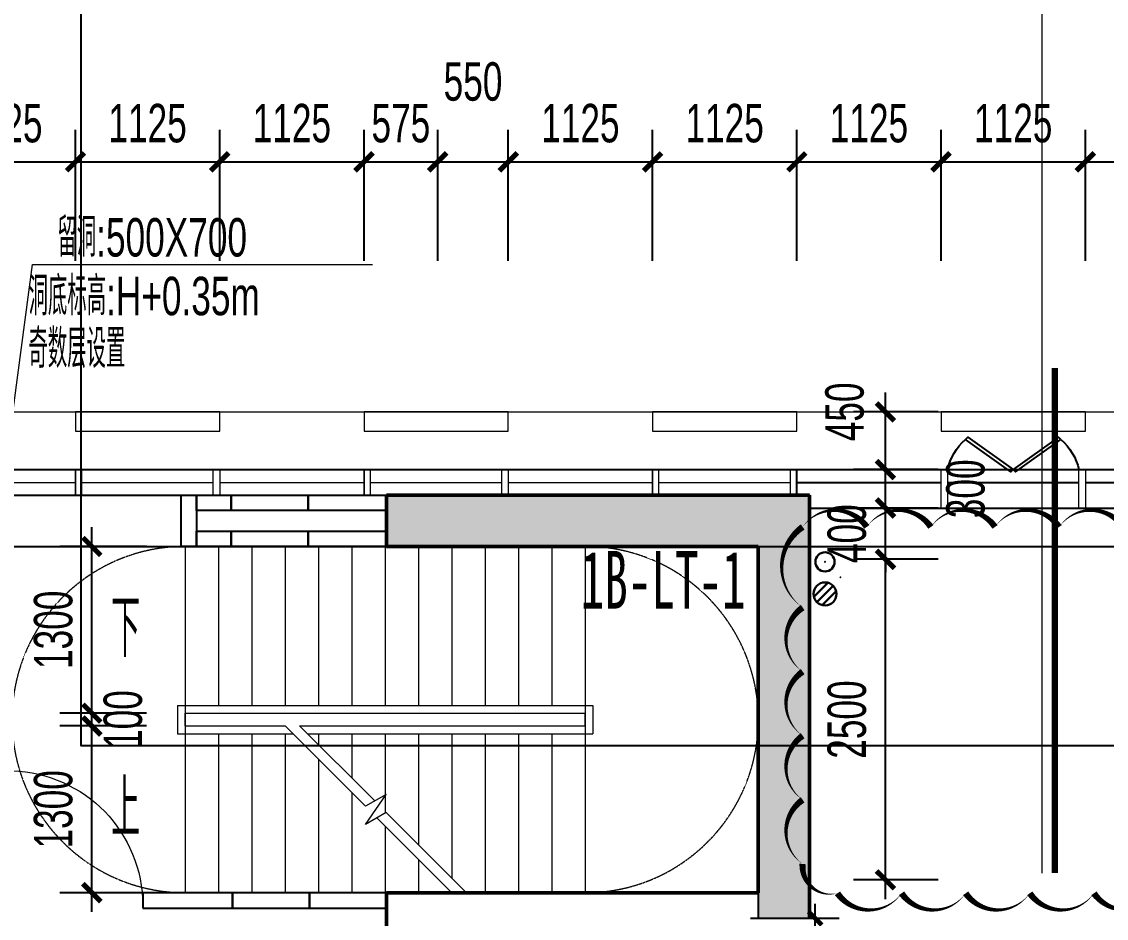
# Model space of a CAD drawing. Header units: millimetres. Extents: x 285006 to 3037698, y -2820855 to 192241.
# Drawn here: x 1219423 to 1227881, y 50166 to 57159 of the extents above; entities that cross this region are included whole.
import ezdxf
from ezdxf.enums import TextEntityAlignment as Align
from ezdxf.xclip import XClip

# ---------------------------------------------------------------- set-up
doc = ezdxf.new("R2010")
doc.units = ezdxf.units.MM
doc.header["$XCLIPFRAME"] = 2
doc.header["$PDMODE"] = 35
doc.header["$PDSIZE"] = -0.1
doc.linetypes.add('CORE-1B-4F$0$DASH', pattern=[0.35, 0.25, -0.1])
for name, color, linetype, lineweight in [('$$$$ALC轻质隔墙', 1, 'Continuous', 25), ('CORE-1B-4F$0$A-DOOR', 142, 'Continuous', 18), ('CORE-1B-4F$0$A-FLOR-UNDR', 11, 'Continuous', 18), ('CORE-1B-4F$0$A-WALL', 2, 'Continuous', 50), ('DIM-1A1B-电梯尺寸$0$A-ANNO-DIMS', 73, 'Continuous', 18), ('DIM-1B-6F$0$A-ANNO-DIMS', 73, 'Continuous', 18), ('EXWALL-1B-6F$0$A-FLOR-UNDR', 11, 'Continuous', 18), ('EXWALL-1B-6F$0$A-WALL-GLAZ', 142, 'Continuous', 18), ('EXWALL-1B-6F$0$A-WALL-STON', 31, 'Continuous', 18), ('P-1B-立管及地漏（6~7层）$0$0LL', 10, 'Continuous', 30), ('P-1B-立管及地漏（6~7层）$0$0LL-1', 50, 'Continuous', 30), ('VERT-IDEN-1B-4F$0$A-ANNO-TEXT', 7, 'Continuous', 25), ('VERT-IDEN-1B-4F$0$A-COND-IDEN-TEXT', 11, 'Continuous', 18), ('VERT-IDEN-1B-4F$0$A-EVTR-IDEN', 7, 'Continuous', 25), ('VERT-IDEN-1B-4F$0$A-FLOR-STRS', 13, 'Continuous', 18), ('索引-1A1B-6F1$0$A-ANNO-BREA', 13, 'Continuous', 18)]:
    doc.layers.add(name, color=color, linetype=linetype, lineweight=lineweight)
for name, color, linetype in [('20230731变更修改', 41, 'Continuous'), ('COL-1A1B-4~12$0$S-PUB-COL', 6, 'Continuous'), ('COL-1A1B-4~12$0$S-PUB-COLHATCH', 8, 'Continuous')]:
    doc.layers.add(name, color=color, linetype=linetype)
doc.layers.add('P-1B-立管及地漏（6~7层）$0$0ll-point', color=1, linetype='Continuous', plot=False)
doc.styles.add('DIM-1A1B-电梯尺寸$0$dim_font', font='simplex.shx', dxfattribs={"width": 0.7})
doc.styles.add('DIM-1B-6F$0$HYGB2014', font='hygbsz.shx', dxfattribs={"width": 0.7, "bigfont": 'hygbhz.shx'})
doc.styles.add('P-1B-立管及地漏（6~7层）$0$HZ', font='', dxfattribs={"width": 0.8})
doc.styles.add('VERT-IDEN-1B-4F$0$HYGB2014', font='hygbsz.shx', dxfattribs={"width": 0.7, "bigfont": 'hygbhz.shx'})
doc.styles.add('VERT-IDEN-1B-4F$0$HYHT', font='simhei.ttf', dxfattribs={"width": 0.75})
doc.styles.get('P-1B-立管及地漏（6~7层）$0$HZ').set_extended_font_data('SimSun')
doc.dimstyles.new('DIM-1A1B-电梯尺寸$0$DIMN75', dxfattribs={"dimscale": 0.75, "dimtxt": 300, "dimasz": 100, "dimexe": 250, "dimexo": 300, "dimgap": 0, "dimtad": 0, "dimdec": 0, "dimzin": 0, "dimdsep": 46, "dimtxsty": 'DIM-1A1B-电梯尺寸$0$dim_font', "dimblk": 'DIM-1A1B-电梯尺寸$0$_archtick', "dimcen": 0.09, "dimdle": 150, "dimclrt": 7, "dimazin": 0, "dimtfac": 1, "dimtdec": 0, "dimtix": 1, "dimtmove": 2, "dimatfit": 3, "dimfxl": 1, "dimtvp": 1, "dimtolj": 1, "dimtzin": 0, "dimarcsym": 0})
doc.dimstyles.new('DIM-1B-6F$0$DIMN', dxfattribs={"dimtxt": 300, "dimasz": 100, "dimexe": 250, "dimexo": 300, "dimgap": 0, "dimtad": 0, "dimdec": 0, "dimzin": 0, "dimdsep": 46, "dimtxsty": 'DIM-1B-6F$0$HYGB2014', "dimblk": 'DIM-1B-6F$0$_archtick', "dimcen": 0.09, "dimdle": 150, "dimclrt": 7, "dimazin": 0, "dimtfac": 1, "dimtdec": 0, "dimtix": 1, "dimtmove": 2, "dimatfit": 3, "dimfxl": 1, "dimtvp": 1, "dimtolj": 1, "dimtzin": 0, "dimarcsym": 0})

# ---------------------------------------------------------------- blocks, each defined once
blk = doc.blocks.new('结构留洞-1#AB-6F')
at = {"layer": 'Defpoints'}
blk.add_lwpolyline([(65900, 200), (66100, 200), (66100, 20200), (65900, 20200), (65900, 20900), (66600, 20900), (66600, 20800), (74800, 20800), (74800, 20900), (87300, 20900), (87300, 20800), (91100, 20800), (91100, 20900), (103000, 20900)], dxfattribs=at)
blk = doc.blocks.new('EXWALL-1B-6F$0$幕墙-1125玻璃单元')
blk.add_line((-562.5, 100), (562.5, 100))
for points in [[(-612.5, 0), (-562.5, 0), (-562.5, 200), (-612.5, 200)], [(-562.5, 200), (562.5, 200), (562.5, 0), (-562.5, 0)], [(612.5, 0), (562.5, 0), (562.5, 200), (612.5, 200)]]:
    blk.add_lwpolyline(points, close=True)
blk = doc.blocks.new('EXWALL-1B-6F$0$幕墙-1125陶板单元')
blk.add_lwpolyline([(-562.5, 150), (562.5, 150), (562.5, 0), (-562.5, 0)], close=True)
blk = doc.blocks.new('EXWALL-1B-6F$0$ef')
at = {"layer": 'EXWALL-1B-6F$0$A-WALL-GLAZ', "lineweight": -3}
for points in [[(98270726.1, 18746786.9), (98270744.2, 18746768.8), (98271097.5, 18747022.1), (98271079.4, 18747040.2)], [(98271469, 18746786.9), (98271450.8, 18746768.8), (98271097.5, 18747022.1), (98271115.6, 18747040.2)]]:
    blk.add_lwpolyline(points, close=True, dxfattribs=at)
for centre, start, end in [((98271019.5, 18747122.7), 193.04017, 228.85878), ((98271175.6, 18747122.7), 311.14122, 346.95983)]:
    blk.add_arc(centre, 445.9, start, end, dxfattribs=at)
blk = doc.blocks.new('EXWALL-1B-6F')
at = {"layer": 'EXWALL-1B-6F$0$A-FLOR-UNDR'}
blk.add_lwpolyline([(98333335, 18769022.1), (98333335, 18769272.1), (98374885, 18769272.1), (98374885, 18768822.1)], dxfattribs=at)
at = {"layer": 'EXWALL-1B-6F$0$A-WALL-GLAZ', "lineweight": -3}
for p, q in [((98333635, 18768822.1), (98374885, 18768822.1)), ((98354935, 18768622.1), (98354935, 18768822.1)), ((98354935, 18768722.1), (98356060, 18768722.1)), ((98356110, 18768722.1), (98357135, 18768722.1)), ((98357185, 18768722.1), (98358310, 18768722.1)), ((98355035, 18768522), (98358835, 18768522))]:
    blk.add_line(p, q, dxfattribs=at)
at = {"layer": 'EXWALL-1B-6F$0$A-WALL-GLAZ'}
for p, q in [((98349360, 18768722.1), (98350385, 18768722.1)), ((98351610, 18768722.1), (98352635, 18768722.1)), ((98353860, 18768722.1), (98354885, 18768722.1))]:
    blk.add_line(p, q, dxfattribs=at)
for points in [[(98354935, 18768622.1), (98354885, 18768622.1), (98354885, 18768822.1), (98354935, 18768822.1)], [(98356110, 18768522.1), (98356060, 18768522.1), (98356060, 18768822.1), (98356110, 18768822.1)], [(98357185, 18768522.1), (98357135, 18768522.1), (98357135, 18768822.1), (98357185, 18768822.1)]]:
    blk.add_lwpolyline(points, close=True, dxfattribs=at)
at = {"xscale": -1, "rotation": 180}
blk.add_blockref('EXWALL-1B-6F$0$ef', (85525, 37515844.2), dxfattribs=at)
at = {"layer": 'EXWALL-1B-6F$0$A-WALL-GLAZ', "xscale": -1, "rotation": 180}
for p in [(98348747.5, 18768822.1), (98350997.5, 18768822.1), (98353247.5, 18768822.1)]:
    blk.add_blockref('EXWALL-1B-6F$0$幕墙-1125玻璃单元', p, dxfattribs=at)
at = {"layer": 'EXWALL-1B-6F$0$A-WALL-STON', "xscale": -1, "rotation": 180}
for p in [(98349872.5, 18769272.1), (98352122.5, 18769272.1), (98354372.5, 18769272.1), (98356622.5, 18769272.1)]:
    blk.add_blockref('EXWALL-1B-6F$0$幕墙-1125陶板单元', p, dxfattribs=at)
blk = doc.blocks.new('COL-1A1B-4~12')
at = {"layer": 'COL-1A1B-4~12$0$S-PUB-COLHATCH'}
blk.add_hatch(color=256, dxfattribs=at).paths.add_polyline_path([(98351735, 18768622.1), (98351735, 18768222.1), (98354635, 18768222.1), (98354635, 18765322.1), (98355035, 18765322.1), (98355035, 18768622.1)])
at = {"layer": 'COL-1A1B-4~12$0$S-PUB-COL', "lineweight": -3}
for p, q in [((98351735, 18768622.1), (98351735, 18768222.1)), ((98355035, 18768622.1), (98351735, 18768622.1)), ((98355035, 18765322.1), (98355035, 18768622.1)), ((98351735, 18768222.1), (98354635, 18768222.1)), ((98354635, 18768222.1), (98354635, 18765322.1)), ((98354635, 18765322.1), (98355035, 18765322.1))]:
    blk.add_line(p, q, dxfattribs=at)
blk = doc.blocks.new('CORE-1B-4F$0$_A2ZXL-WUFENG DANSHAN')
for p, q in [((-0.5, 0), (-0.5, -0.9996)), ((-0.5, 0), (-0.4717, 0)), ((-0.4717, 0), (-0.4717, -0.9996)), ((-0.4717, -0.9996), (-0.5, -0.9996))]:
    blk.add_line(p, q)
blk.add_arc((-0.5, 0), 1, 271.62314, 0)
blk = doc.blocks.new('DIM-1A1B-电梯尺寸$0$_archtick')
at = {"const_width": 0.5}
blk.add_lwpolyline([(-0.7, -0.7), (0.7, 0.7)], dxfattribs=at)
blk = doc.blocks.new('*D600')
at = {"layer": 'Defpoints', "color": 0, "transparency": 16777216}
for p in [(98354348.2, 18765322.1), (98355078.4, 18765322.1), (98354348.2, 18762622.1)]:
    blk.add_point(p, dxfattribs=at)
at = {"layer": 'DIM-1A1B-电梯尺寸$0$A-ANNO-DIMS', "color": 0, "lineweight": -2, "transparency": 16777216}
for p, q in [((98355078.4, 18762509.6), (98355078.4, 18765434.6)), ((98354573.2, 18765322.1), (98355265.9, 18765322.1)), ((98354573.2, 18762622.1), (98355265.9, 18762622.1))]:
    blk.add_line(p, q, dxfattribs=at)
at = {"layer": 'DIM-1A1B-电梯尺寸$0$A-ANNO-DIMS', "color": 0, "lineweight": -2, "transparency": 16777216, "xscale": 75, "yscale": 75, "zscale": 75}
for p, rotation in [((98355078.4, 18765322.1), 90), ((98355078.4, 18762622.1), 270)]:
    blk.add_blockref('DIM-1A1B-电梯尺寸$0$_archtick', p, dxfattribs=dict(at, rotation=rotation))
at = {"layer": 'DIM-1A1B-电梯尺寸$0$A-ANNO-DIMS', "color": 7, "lineweight": -3, "transparency": 16777216, "insert": (98354853.4, 18763972.1), "char_height": 225, "attachment_point": 5, "rotation": 90, "style": 'DIM-1A1B-电梯尺寸$0$dim_font'}
blk.add_mtext('\\A1;2700', dxfattribs=at)
blk = doc.blocks.new('DIM-1B-6F$0$_archtick')
at = {"const_width": 0.4}
blk.add_lwpolyline([(-0.7, -0.7), (0.7, 0.7)], dxfattribs=at)
blk = doc.blocks.new('*D1113')
at = {"layer": 'Defpoints', "color": 0, "transparency": 16777216}
for p in [(1219842.4, 56066.3), (1218717.4, 54995.5), (1219842.4, 54995.5)]:
    blk.add_point(p, dxfattribs=at)
at = {"layer": 'DIM-1B-6F$0$A-ANNO-DIMS', "color": 0, "lineweight": -2, "transparency": 16777216}
for p, q in [((1218717.4, 55295.5), (1218717.4, 56316.3)), ((1219842.4, 55295.5), (1219842.4, 56316.3)), ((1218567.4, 56066.3), (1219992.4, 56066.3))]:
    blk.add_line(p, q, dxfattribs=at)
at = {"layer": 'DIM-1B-6F$0$A-ANNO-DIMS', "color": 0, "lineweight": -2, "transparency": 16777216, "xscale": 100, "yscale": 100, "zscale": 100, "rotation": 180}
blk.add_blockref('DIM-1B-6F$0$_archtick', (1218717.4, 56066.3), dxfattribs=at)
at = {"layer": 'DIM-1B-6F$0$A-ANNO-DIMS', "color": 0, "lineweight": -2, "transparency": 16777216, "xscale": 100, "yscale": 100, "zscale": 100}
blk.add_blockref('DIM-1B-6F$0$_archtick', (1219842.4, 56066.3), dxfattribs=at)
at = {"layer": 'DIM-1B-6F$0$A-ANNO-DIMS', "color": 7, "transparency": 16777216, "insert": (1219279.9, 56366.3), "char_height": 300, "attachment_point": 5, "style": 'DIM-1B-6F$0$HYGB2014'}
blk.add_mtext('\\A1;1125', dxfattribs=at)
blk = doc.blocks.new('*D1114')
at = {"layer": 'Defpoints', "color": 0, "transparency": 16777216}
for p in [(1220967.4, 56066.3), (1219842.4, 54995.5), (1220967.4, 54995.5)]:
    blk.add_point(p, dxfattribs=at)
at = {"layer": 'DIM-1B-6F$0$A-ANNO-DIMS', "color": 0, "lineweight": -2, "transparency": 16777216}
for p, q in [((1219842.4, 55295.5), (1219842.4, 56316.3)), ((1220967.4, 55295.5), (1220967.4, 56316.3)), ((1219692.4, 56066.3), (1221117.4, 56066.3))]:
    blk.add_line(p, q, dxfattribs=at)
at = {"layer": 'DIM-1B-6F$0$A-ANNO-DIMS', "color": 0, "lineweight": -2, "transparency": 16777216, "xscale": 100, "yscale": 100, "zscale": 100, "rotation": 180}
blk.add_blockref('DIM-1B-6F$0$_archtick', (1219842.4, 56066.3), dxfattribs=at)
at = {"layer": 'DIM-1B-6F$0$A-ANNO-DIMS', "color": 0, "lineweight": -2, "transparency": 16777216, "xscale": 100, "yscale": 100, "zscale": 100}
blk.add_blockref('DIM-1B-6F$0$_archtick', (1220967.4, 56066.3), dxfattribs=at)
at = {"layer": 'DIM-1B-6F$0$A-ANNO-DIMS', "color": 7, "transparency": 16777216, "insert": (1220404.9, 56366.3), "char_height": 300, "attachment_point": 5, "style": 'DIM-1B-6F$0$HYGB2014'}
blk.add_mtext('\\A1;1125', dxfattribs=at)
blk = doc.blocks.new('*D1115')
at = {"layer": 'Defpoints', "color": 0, "transparency": 16777216}
for p in [(1222092.4, 56066.3), (1220967.4, 54995.5), (1222092.4, 54995.5)]:
    blk.add_point(p, dxfattribs=at)
at = {"layer": 'DIM-1B-6F$0$A-ANNO-DIMS', "color": 0, "lineweight": -2, "transparency": 16777216}
for p, q in [((1220967.4, 55295.5), (1220967.4, 56316.3)), ((1222092.4, 55295.5), (1222092.4, 56316.3)), ((1220817.4, 56066.3), (1222242.4, 56066.3))]:
    blk.add_line(p, q, dxfattribs=at)
at = {"layer": 'DIM-1B-6F$0$A-ANNO-DIMS', "color": 0, "lineweight": -2, "transparency": 16777216, "xscale": 100, "yscale": 100, "zscale": 100, "rotation": 180}
blk.add_blockref('DIM-1B-6F$0$_archtick', (1220967.4, 56066.3), dxfattribs=at)
at = {"layer": 'DIM-1B-6F$0$A-ANNO-DIMS', "color": 0, "lineweight": -2, "transparency": 16777216, "xscale": 100, "yscale": 100, "zscale": 100}
blk.add_blockref('DIM-1B-6F$0$_archtick', (1222092.4, 56066.3), dxfattribs=at)
at = {"layer": 'DIM-1B-6F$0$A-ANNO-DIMS', "color": 7, "transparency": 16777216, "insert": (1221529.9, 56366.3), "char_height": 300, "attachment_point": 5, "style": 'DIM-1B-6F$0$HYGB2014'}
blk.add_mtext('\\A1;1125', dxfattribs=at)
blk = doc.blocks.new('*D1116')
at = {"layer": 'Defpoints', "color": 0, "transparency": 16777216}
for p in [(1222667.4, 56066.3), (1222092.4, 54995.5), (1222667.4, 54995.5)]:
    blk.add_point(p, dxfattribs=at)
at = {"layer": 'DIM-1B-6F$0$A-ANNO-DIMS', "color": 0, "lineweight": -2, "transparency": 16777216}
for p, q in [((1222092.4, 55295.5), (1222092.4, 56316.3)), ((1222667.4, 55295.5), (1222667.4, 56316.3)), ((1221942.4, 56066.3), (1222817.4, 56066.3))]:
    blk.add_line(p, q, dxfattribs=at)
at = {"layer": 'DIM-1B-6F$0$A-ANNO-DIMS', "color": 0, "lineweight": -2, "transparency": 16777216, "xscale": 100, "yscale": 100, "zscale": 100, "rotation": 180}
blk.add_blockref('DIM-1B-6F$0$_archtick', (1222092.4, 56066.3), dxfattribs=at)
at = {"layer": 'DIM-1B-6F$0$A-ANNO-DIMS', "color": 0, "lineweight": -2, "transparency": 16777216, "xscale": 100, "yscale": 100, "zscale": 100}
blk.add_blockref('DIM-1B-6F$0$_archtick', (1222667.4, 56066.3), dxfattribs=at)
at = {"layer": 'DIM-1B-6F$0$A-ANNO-DIMS', "color": 7, "transparency": 16777216, "insert": (1222379.9, 56366.3), "char_height": 300, "attachment_point": 5, "style": 'DIM-1B-6F$0$HYGB2014'}
blk.add_mtext('\\A1;575', dxfattribs=at)
blk = doc.blocks.new('*D1117')
at = {"layer": 'Defpoints', "color": 0, "transparency": 16777216}
for p in [(1223217.4, 56066.3), (1222667.4, 54995.5), (1223217.4, 54995.5)]:
    blk.add_point(p, dxfattribs=at)
at = {"layer": 'DIM-1B-6F$0$A-ANNO-DIMS', "color": 0, "lineweight": -2, "transparency": 16777216}
for p, q in [((1222667.4, 55295.5), (1222667.4, 56316.3)), ((1223217.4, 55295.5), (1223217.4, 56316.3)), ((1222517.4, 56066.3), (1223367.4, 56066.3))]:
    blk.add_line(p, q, dxfattribs=at)
at = {"layer": 'DIM-1B-6F$0$A-ANNO-DIMS', "color": 0, "lineweight": -2, "transparency": 16777216, "xscale": 100, "yscale": 100, "zscale": 100, "rotation": 180}
blk.add_blockref('DIM-1B-6F$0$_archtick', (1222667.4, 56066.3), dxfattribs=at)
at = {"layer": 'DIM-1B-6F$0$A-ANNO-DIMS', "color": 0, "lineweight": -2, "transparency": 16777216, "xscale": 100, "yscale": 100, "zscale": 100}
blk.add_blockref('DIM-1B-6F$0$_archtick', (1223217.4, 56066.3), dxfattribs=at)
at = {"layer": 'DIM-1B-6F$0$A-ANNO-DIMS', "color": 7, "transparency": 16777216, "insert": (1222942.4, 56691.3), "char_height": 300, "attachment_point": 5, "style": 'DIM-1B-6F$0$HYGB2014'}
blk.add_mtext('\\A1;550', dxfattribs=at)
blk = doc.blocks.new('*D932')
at = {"layer": 'Defpoints', "color": 0, "transparency": 16777216}
for p in [(1224342.4, 56066.3), (1223217.4, 54995.5), (1224342.4, 54995.5)]:
    blk.add_point(p, dxfattribs=at)
at = {"layer": 'DIM-1B-6F$0$A-ANNO-DIMS', "color": 0, "lineweight": -2, "transparency": 16777216}
for p, q in [((1223217.4, 55295.5), (1223217.4, 56316.3)), ((1224342.4, 55295.5), (1224342.4, 56316.3)), ((1223067.4, 56066.3), (1224492.4, 56066.3))]:
    blk.add_line(p, q, dxfattribs=at)
at = {"layer": 'DIM-1B-6F$0$A-ANNO-DIMS', "color": 0, "lineweight": -2, "transparency": 16777216, "xscale": 100, "yscale": 100, "zscale": 100, "rotation": 180}
blk.add_blockref('DIM-1B-6F$0$_archtick', (1223217.4, 56066.3), dxfattribs=at)
at = {"layer": 'DIM-1B-6F$0$A-ANNO-DIMS', "color": 0, "lineweight": -2, "transparency": 16777216, "xscale": 100, "yscale": 100, "zscale": 100}
blk.add_blockref('DIM-1B-6F$0$_archtick', (1224342.4, 56066.3), dxfattribs=at)
at = {"layer": 'DIM-1B-6F$0$A-ANNO-DIMS', "color": 7, "transparency": 16777216, "insert": (1223779.9, 56366.3), "char_height": 300, "attachment_point": 5, "style": 'DIM-1B-6F$0$HYGB2014'}
blk.add_mtext('\\A1;1125', dxfattribs=at)
blk = doc.blocks.new('*D933')
at = {"layer": 'Defpoints', "color": 0, "transparency": 16777216}
for p in [(1225467.4, 56066.3), (1224342.4, 54995.5), (1225467.4, 54995.5)]:
    blk.add_point(p, dxfattribs=at)
at = {"layer": 'DIM-1B-6F$0$A-ANNO-DIMS', "color": 0, "lineweight": -2, "transparency": 16777216}
for p, q in [((1224342.4, 55295.5), (1224342.4, 56316.3)), ((1225467.4, 55295.5), (1225467.4, 56316.3)), ((1224192.4, 56066.3), (1225617.4, 56066.3))]:
    blk.add_line(p, q, dxfattribs=at)
at = {"layer": 'DIM-1B-6F$0$A-ANNO-DIMS', "color": 0, "lineweight": -2, "transparency": 16777216, "xscale": 100, "yscale": 100, "zscale": 100, "rotation": 180}
blk.add_blockref('DIM-1B-6F$0$_archtick', (1224342.4, 56066.3), dxfattribs=at)
at = {"layer": 'DIM-1B-6F$0$A-ANNO-DIMS', "color": 0, "lineweight": -2, "transparency": 16777216, "xscale": 100, "yscale": 100, "zscale": 100}
blk.add_blockref('DIM-1B-6F$0$_archtick', (1225467.4, 56066.3), dxfattribs=at)
at = {"layer": 'DIM-1B-6F$0$A-ANNO-DIMS', "color": 7, "transparency": 16777216, "insert": (1224904.9, 56366.3), "char_height": 300, "attachment_point": 5, "style": 'DIM-1B-6F$0$HYGB2014'}
blk.add_mtext('\\A1;1125', dxfattribs=at)
blk = doc.blocks.new('*D934')
at = {"layer": 'Defpoints', "color": 0, "transparency": 16777216}
for p in [(1226592.4, 56066.3), (1225467.4, 54995.5), (1226592.4, 54995.5)]:
    blk.add_point(p, dxfattribs=at)
at = {"layer": 'DIM-1B-6F$0$A-ANNO-DIMS', "color": 0, "lineweight": -2, "transparency": 16777216}
for p, q in [((1225467.4, 55295.5), (1225467.4, 56316.3)), ((1226592.4, 55295.5), (1226592.4, 56316.3)), ((1225317.4, 56066.3), (1226742.4, 56066.3))]:
    blk.add_line(p, q, dxfattribs=at)
at = {"layer": 'DIM-1B-6F$0$A-ANNO-DIMS', "color": 0, "lineweight": -2, "transparency": 16777216, "xscale": 100, "yscale": 100, "zscale": 100, "rotation": 180}
blk.add_blockref('DIM-1B-6F$0$_archtick', (1225467.4, 56066.3), dxfattribs=at)
at = {"layer": 'DIM-1B-6F$0$A-ANNO-DIMS', "color": 0, "lineweight": -2, "transparency": 16777216, "xscale": 100, "yscale": 100, "zscale": 100}
blk.add_blockref('DIM-1B-6F$0$_archtick', (1226592.4, 56066.3), dxfattribs=at)
at = {"layer": 'DIM-1B-6F$0$A-ANNO-DIMS', "color": 7, "transparency": 16777216, "insert": (1226029.9, 56366.3), "char_height": 300, "attachment_point": 5, "style": 'DIM-1B-6F$0$HYGB2014'}
blk.add_mtext('\\A1;1125', dxfattribs=at)
blk = doc.blocks.new('*D935')
at = {"layer": 'Defpoints', "color": 0, "transparency": 16777216}
for p in [(1227717.4, 56066.3), (1226592.4, 54995.5), (1227717.4, 54995.5)]:
    blk.add_point(p, dxfattribs=at)
at = {"layer": 'DIM-1B-6F$0$A-ANNO-DIMS', "color": 0, "lineweight": -2, "transparency": 16777216}
for p, q in [((1226592.4, 55295.5), (1226592.4, 56316.3)), ((1227717.4, 55295.5), (1227717.4, 56316.3)), ((1226442.4, 56066.3), (1227867.4, 56066.3))]:
    blk.add_line(p, q, dxfattribs=at)
at = {"layer": 'DIM-1B-6F$0$A-ANNO-DIMS', "color": 0, "lineweight": -2, "transparency": 16777216, "xscale": 100, "yscale": 100, "zscale": 100, "rotation": 180}
blk.add_blockref('DIM-1B-6F$0$_archtick', (1226592.4, 56066.3), dxfattribs=at)
at = {"layer": 'DIM-1B-6F$0$A-ANNO-DIMS', "color": 0, "lineweight": -2, "transparency": 16777216, "xscale": 100, "yscale": 100, "zscale": 100}
blk.add_blockref('DIM-1B-6F$0$_archtick', (1227717.4, 56066.3), dxfattribs=at)
at = {"layer": 'DIM-1B-6F$0$A-ANNO-DIMS', "color": 7, "transparency": 16777216, "insert": (1227154.9, 56366.3), "char_height": 300, "attachment_point": 5, "style": 'DIM-1B-6F$0$HYGB2014'}
blk.add_mtext('\\A1;1125', dxfattribs=at)
blk = doc.blocks.new('*D936')
at = {"layer": 'Defpoints', "color": 0, "transparency": 16777216}
for p in [(1228842.4, 56066.3), (1227717.4, 54995.5), (1228842.4, 54995.5)]:
    blk.add_point(p, dxfattribs=at)
at = {"layer": 'DIM-1B-6F$0$A-ANNO-DIMS', "color": 0, "lineweight": -2, "transparency": 16777216}
for p, q in [((1227717.4, 55295.5), (1227717.4, 56316.3)), ((1228842.4, 55295.5), (1228842.4, 56316.3)), ((1227567.4, 56066.3), (1228992.4, 56066.3))]:
    blk.add_line(p, q, dxfattribs=at)
at = {"layer": 'DIM-1B-6F$0$A-ANNO-DIMS', "color": 0, "lineweight": -2, "transparency": 16777216, "xscale": 100, "yscale": 100, "zscale": 100, "rotation": 180}
blk.add_blockref('DIM-1B-6F$0$_archtick', (1227717.4, 56066.3), dxfattribs=at)
at = {"layer": 'DIM-1B-6F$0$A-ANNO-DIMS', "color": 0, "lineweight": -2, "transparency": 16777216, "xscale": 100, "yscale": 100, "zscale": 100}
blk.add_blockref('DIM-1B-6F$0$_archtick', (1228842.4, 56066.3), dxfattribs=at)
at = {"layer": 'DIM-1B-6F$0$A-ANNO-DIMS', "color": 7, "transparency": 16777216, "insert": (1228279.9, 56366.3), "char_height": 300, "attachment_point": 5, "style": 'DIM-1B-6F$0$HYGB2014'}
blk.add_mtext('\\A1;1125', dxfattribs=at)
blk = doc.blocks.new('*D982')
at = {"layer": 'Defpoints', "color": 0, "transparency": 16777216}
for p in [(1226158.9, 52966.3), (1226869.2, 52966.3), (1226869.2, 50466.3)]:
    blk.add_point(p, dxfattribs=at)
at = {"layer": 'DIM-1B-6F$0$A-ANNO-DIMS', "color": 0, "lineweight": -2, "transparency": 16777216}
for p, q in [((1226158.9, 50316.3), (1226158.9, 53116.3)), ((1226569.2, 52966.3), (1225908.9, 52966.3)), ((1226569.2, 50466.3), (1225908.9, 50466.3))]:
    blk.add_line(p, q, dxfattribs=at)
at = {"layer": 'DIM-1B-6F$0$A-ANNO-DIMS', "color": 0, "lineweight": -2, "transparency": 16777216, "xscale": 100, "yscale": 100, "zscale": 100}
for p, rotation in [((1226158.9, 52966.3), 90), ((1226158.9, 50466.3), 270)]:
    blk.add_blockref('DIM-1B-6F$0$_archtick', p, dxfattribs=dict(at, rotation=rotation))
at = {"layer": 'DIM-1B-6F$0$A-ANNO-DIMS', "color": 7, "transparency": 16777216, "insert": (1225858.9, 51716.3), "char_height": 300, "attachment_point": 5, "rotation": 90, "style": 'DIM-1B-6F$0$HYGB2014'}
blk.add_mtext('\\A1;2500', dxfattribs=at)
blk = doc.blocks.new('*D983')
at = {"layer": 'Defpoints', "color": 0, "transparency": 16777216}
for p in [(1226158.9, 53366.3), (1226869.2, 53366.3), (1226869.2, 52966.3)]:
    blk.add_point(p, dxfattribs=at)
at = {"layer": 'DIM-1B-6F$0$A-ANNO-DIMS', "color": 0, "lineweight": -2, "transparency": 16777216}
for p, q in [((1226158.9, 53366.3), (1226158.9, 53466.3)), ((1226569.2, 53366.3), (1225908.9, 53366.3)), ((1226158.9, 52966.3), (1226158.9, 53366.3)), ((1226569.2, 52966.3), (1225908.9, 52966.3)), ((1226158.9, 52966.3), (1226158.9, 52866.3))]:
    blk.add_line(p, q, dxfattribs=at)
at = {"layer": 'DIM-1B-6F$0$A-ANNO-DIMS', "color": 0, "lineweight": -2, "transparency": 16777216, "xscale": 100, "yscale": 100, "zscale": 100}
for p, rotation in [((1226158.9, 53366.3), 270), ((1226158.9, 52966.3), 90)]:
    blk.add_blockref('DIM-1B-6F$0$_archtick', p, dxfattribs=dict(at, rotation=rotation))
at = {"layer": 'DIM-1B-6F$0$A-ANNO-DIMS', "color": 7, "transparency": 16777216, "insert": (1225858.9, 53166.3), "char_height": 300, "attachment_point": 5, "rotation": 90, "style": 'DIM-1B-6F$0$HYGB2014'}
blk.add_mtext('\\A1;400', dxfattribs=at)
blk = doc.blocks.new('*D984')
at = {"layer": 'Defpoints', "color": 0, "transparency": 16777216}
for p in [(1226158.9, 53666.3), (1226869.2, 53666.3), (1226869.2, 53366.3)]:
    blk.add_point(p, dxfattribs=at)
at = {"layer": 'DIM-1B-6F$0$A-ANNO-DIMS', "color": 0, "lineweight": -2, "transparency": 16777216}
for p, q in [((1226158.9, 53216.3), (1226158.9, 53816.3)), ((1226569.2, 53666.3), (1225908.9, 53666.3)), ((1226569.2, 53366.3), (1225908.9, 53366.3))]:
    blk.add_line(p, q, dxfattribs=at)
at = {"layer": 'DIM-1B-6F$0$A-ANNO-DIMS', "color": 0, "lineweight": -2, "transparency": 16777216, "xscale": 100, "yscale": 100, "zscale": 100}
for p, rotation in [((1226158.9, 53666.3), 90), ((1226158.9, 53366.3), 270)]:
    blk.add_blockref('DIM-1B-6F$0$_archtick', p, dxfattribs=dict(at, rotation=rotation))
at = {"layer": 'DIM-1B-6F$0$A-ANNO-DIMS', "color": 7, "transparency": 16777216, "insert": (1226783.9, 53516.3), "char_height": 300, "attachment_point": 5, "rotation": 90, "style": 'DIM-1B-6F$0$HYGB2014'}
blk.add_mtext('\\A1;300', dxfattribs=at)
blk = doc.blocks.new('*D985')
at = {"layer": 'Defpoints', "color": 0, "transparency": 16777216}
for p in [(1226158.9, 54116.3), (1226869.2, 54116.3), (1226869.2, 53666.3)]:
    blk.add_point(p, dxfattribs=at)
at = {"layer": 'DIM-1B-6F$0$A-ANNO-DIMS', "color": 0, "lineweight": -2, "transparency": 16777216}
for p, q in [((1226158.9, 53516.3), (1226158.9, 54266.3)), ((1226569.2, 54116.3), (1225908.9, 54116.3)), ((1226569.2, 53666.3), (1225908.9, 53666.3))]:
    blk.add_line(p, q, dxfattribs=at)
at = {"layer": 'DIM-1B-6F$0$A-ANNO-DIMS', "color": 0, "lineweight": -2, "transparency": 16777216, "xscale": 100, "yscale": 100, "zscale": 100}
for p, rotation in [((1226158.9, 54116.3), 90), ((1226158.9, 53666.3), 270)]:
    blk.add_blockref('DIM-1B-6F$0$_archtick', p, dxfattribs=dict(at, rotation=rotation))
at = {"layer": 'DIM-1B-6F$0$A-ANNO-DIMS', "color": 7, "transparency": 16777216, "insert": (1225841.1, 54116.3), "char_height": 300, "attachment_point": 5, "rotation": 90, "style": 'DIM-1B-6F$0$HYGB2014'}
blk.add_mtext('\\A1;450', dxfattribs=at)
blk = doc.blocks.new('*D1010')
at = {"layer": 'Defpoints', "color": 0, "transparency": 16777216}
for p in [(1219970.2, 51666.3), (1220697.4, 51666.3), (1220697.4, 50366.3)]:
    blk.add_point(p, dxfattribs=at)
at = {"layer": 'DIM-1B-6F$0$A-ANNO-DIMS', "color": 0, "lineweight": -2, "transparency": 16777216}
for p, q in [((1219970.2, 50216.3), (1219970.2, 51816.3)), ((1220397.4, 51666.3), (1219720.2, 51666.3)), ((1220397.4, 50366.3), (1219720.2, 50366.3))]:
    blk.add_line(p, q, dxfattribs=at)
at = {"layer": 'DIM-1B-6F$0$A-ANNO-DIMS', "color": 0, "lineweight": -2, "transparency": 16777216, "xscale": 100, "yscale": 100, "zscale": 100}
for p, rotation in [((1219970.2, 51666.3), 90), ((1219970.2, 50366.3), 270)]:
    blk.add_blockref('DIM-1B-6F$0$_archtick', p, dxfattribs=dict(at, rotation=rotation))
at = {"layer": 'DIM-1B-6F$0$A-ANNO-DIMS', "color": 7, "transparency": 16777216, "insert": (1219670.2, 51016.3), "char_height": 300, "attachment_point": 5, "rotation": 90, "style": 'DIM-1B-6F$0$HYGB2014'}
blk.add_mtext('\\A1;1300', dxfattribs=at)
blk = doc.blocks.new('*D1011')
at = {"layer": 'Defpoints', "color": 0, "transparency": 16777216}
for p in [(1219970.2, 51766.3), (1220697.4, 51766.3), (1220697.4, 51666.3)]:
    blk.add_point(p, dxfattribs=at)
at = {"layer": 'DIM-1B-6F$0$A-ANNO-DIMS', "color": 0, "lineweight": -2, "transparency": 16777216}
for p, q in [((1219970.2, 51516.3), (1219970.2, 51916.3)), ((1220397.4, 51766.3), (1219720.2, 51766.3)), ((1220397.4, 51666.3), (1219720.2, 51666.3))]:
    blk.add_line(p, q, dxfattribs=at)
at = {"layer": 'DIM-1B-6F$0$A-ANNO-DIMS', "color": 0, "lineweight": -2, "transparency": 16777216, "xscale": 100, "yscale": 100, "zscale": 100}
for p, rotation in [((1219970.2, 51766.3), 90), ((1219970.2, 51666.3), 270)]:
    blk.add_blockref('DIM-1B-6F$0$_archtick', p, dxfattribs=dict(at, rotation=rotation))
at = {"layer": 'DIM-1B-6F$0$A-ANNO-DIMS', "color": 7, "transparency": 16777216, "insert": (1220213.5, 51716.3), "char_height": 300, "attachment_point": 5, "rotation": 90, "style": 'DIM-1B-6F$0$HYGB2014'}
blk.add_mtext('\\A1;100', dxfattribs=at)
blk = doc.blocks.new('*D1012')
at = {"layer": 'Defpoints', "color": 0, "transparency": 16777216}
for p in [(1219970.2, 53066.3), (1220697.4, 53066.3), (1220697.4, 51766.3)]:
    blk.add_point(p, dxfattribs=at)
at = {"layer": 'DIM-1B-6F$0$A-ANNO-DIMS', "color": 0, "lineweight": -2, "transparency": 16777216}
for p, q in [((1219970.2, 51616.3), (1219970.2, 53216.3)), ((1220397.4, 53066.3), (1219720.2, 53066.3)), ((1220397.4, 51766.3), (1219720.2, 51766.3))]:
    blk.add_line(p, q, dxfattribs=at)
at = {"layer": 'DIM-1B-6F$0$A-ANNO-DIMS', "color": 0, "lineweight": -2, "transparency": 16777216, "xscale": 100, "yscale": 100, "zscale": 100}
for p, rotation in [((1219970.2, 53066.3), 90), ((1219970.2, 51766.3), 270)]:
    blk.add_blockref('DIM-1B-6F$0$_archtick', p, dxfattribs=dict(at, rotation=rotation))
at = {"layer": 'DIM-1B-6F$0$A-ANNO-DIMS', "color": 7, "transparency": 16777216, "insert": (1219670.2, 52416.3), "char_height": 300, "attachment_point": 5, "rotation": 90, "style": 'DIM-1B-6F$0$HYGB2014'}
blk.add_mtext('\\A1;1300', dxfattribs=at)
blk = doc.blocks.new('索引-1A1B-6F1')
at = {"layer": '索引-1A1B-6F1$0$A-ANNO-BREA'}
blk.add_line((98356847.9, 18765674.3), (98356847.9, 18775221.4), dxfattribs=at)
at = {"layer": '索引-1A1B-6F1$0$A-ANNO-BREA', "const_width": 50}
blk.add_lwpolyline([(98356947.9, 18765674.3), (98356947.9, 18769613.7)], dxfattribs=at)
blk = doc.blocks.new('P-1B-立管及地漏（6~7层）$0$-立管-120')
blk.add_circle((98528318.8, 18831532.6), 75)
at = {"layer": 'P-1B-立管及地漏（6~7层）$0$0ll-point'}
for p in [(98528198.8, 18831652.6), (98528438.8, 18831652.6), (98528318.8, 18831532.6), (98528198.8, 18831412.6), (98528438.8, 18831412.6)]:
    blk.add_point(p, dxfattribs=at)
blk = doc.blocks.new('P-1B-立管及地漏（6~7层）$0$地漏-1')
at = {"layer": 'P-1B-立管及地漏（6~7层）$0$0LL-1'}
for p, q in [((636837.3, -31998.4), (636710, -31871.1)), ((636860.9, -31956.8), (636751.6, -31847.5)), ((636794.9, -32022.2), (636686.2, -31913.4))]:
    blk.add_line(p, q, dxfattribs=at)
at = {"layer": 'P-1B-立管及地漏（6~7层）$0$0LL-1', "extrusion": (0, 0, -1)}
blk.add_ellipse((636773.6, -31934.7), major_axis=(-63.6, 63.6), ratio=1, start_param=5.497787, end_param=11.780972, dxfattribs=at)
at = {"layer": 'P-1B-立管及地漏（6~7层）$0$0LL-1', "style": 'P-1B-立管及地漏（6~7层）$0$HZ', "text_generation_flag": 4, "width": 0.7, "flags": 1}
for tag, p in [('UNIT', (636773.6, -31934.7)), ('SPEC', (636773.6, -31935)), ('WHAT', (636773.6, -31935.3))]:
    blk.add_attdef(tag, p, '', height=0.18, rotation=180.00001, dxfattribs=at)
blk = doc.blocks.new('P-1B-立管及地漏（6~7层）')
at = {"layer": 'P-1B-立管及地漏（6~7层）$0$0LL'}
blk.add_blockref('P-1B-立管及地漏（6~7层）$0$-立管-120', (-173163.8, -63430.5), dxfattribs=at)
at = {"layer": 'P-1B-立管及地漏（6~7层）$0$0LL-1', "extrusion": (-1.79366e-43, 1.12104e-44, -1), "zscale": -0.9999999999999997}
blk.add_blockref('P-1B-立管及地漏（6~7层）$0$地漏-1', (-98991928.7, 18799786.9), dxfattribs=at)
blk = doc.blocks.new('VERT-IDEN-1B-4F')
at = {"layer": 'VERT-IDEN-1B-4F$0$A-COND-IDEN-TEXT'}
blk.add_lwpolyline([(98348635, 18767872.1), (98348974, 18770422), (98351626.3, 18770422)], dxfattribs=at)
at = {"layer": 'VERT-IDEN-1B-4F$0$A-ANNO-TEXT', "style": 'VERT-IDEN-1B-4F$0$HYGB2014', "width": 0.7}
for s, p in [('留洞:500X700', (98349169.1, 18770633.5)), ('洞底标高:H+0.35m', (98348944.1, 18770175.7)), ('奇数层设置', (98348943.1, 18769765.4))]:
    blk.add_text(s, height=300, dxfattribs=at).set_placement(p, align=Align.MIDDLE_LEFT)
at = {"layer": 'VERT-IDEN-1B-4F$0$A-EVTR-IDEN', "lineweight": -3, "style": 'VERT-IDEN-1B-4F$0$HYHT', "width": 0.6}
blk.add_text('1B-LT-1', height=450, dxfattribs=at).set_placement((98353250, 18767737.3))
at = {"layer": 'VERT-IDEN-1B-4F$0$A-FLOR-STRS', "style": 'VERT-IDEN-1B-4F$0$HYGB2014', "width": 0.7}
for s, p in [('下', (98349700.6, 18767584.1)), ('上', (98349700.6, 18766180.4))]:
    blk.add_text(s, height=450, dxfattribs=at).set_placement(p, align=Align.MIDDLE_CENTER)
blk = doc.blocks.new('A$C008C76B7')
at = {"layer": '$$$$ALC轻质隔墙'}
for points in [[(7200, 400), (7320, 400), (7320, 0), (7200, 0), (7200, 400)], [(7590, 279.9), (7320, 280), (7320, 400), (7590, 399.9), (7590, 279.9)], [(8190, 279.9), (7590, 279.9), (7590, 399.9), (8190, 399.9), (8190, 279.9)], [(8800, 279.8), (8190, 279.9), (8190, 399.9), (8800, 399.8), (8800, 279.8)], [(7589.9, -0.1), (7320, 0), (7320, 120), (7590, 119.9), (7589.9, -0.1)], [(8189.9, -0.1), (7589.9, -0.1), (7590, 119.9), (8190, 119.9), (8189.9, -0.1)], [(8799.9, -0.2), (8189.9, -0.1), (8190, 119.9), (8800, 119.8), (8799.9, -0.2)], [(6900, -2820.1), (7600, -2820), (7600, -2700), (6900, -2700), (6900, -2820)], [(7600, -2820), (8200, -2820), (8200, -2700), (7600, -2700), (7600, -2820)], [(8200, -2820), (8800, -2820), (8800, -2700), (8200, -2700), (8200, -2820)]]:
    blk.add_lwpolyline(points, dxfattribs=at)
at = {"layer": 'Defpoints', "color": 0}
blk.add_lwpolyline([(0, 0), (27400, 0), (27400, -9200), (0, -9200)], close=True, dxfattribs=at)
blk = doc.blocks.new('DIM-1A1B-电梯尺寸')
at = {"layer": 'DIM-1A1B-电梯尺寸$0$A-ANNO-DIMS', "color": 73, "lineweight": -3}
dim = blk.add_linear_dim(base=(98355078.4, 18765322.1), p1=(98354348.2, 18762622.1), p2=(98354348.2, 18765322.1), angle=90, dimstyle='DIM-1A1B-电梯尺寸$0$DIMN75', dxfattribs=at)
dim.commit()
dim.dimension.update_dxf_attribs({"geometry": '*D600', "text_midpoint": (98354853.4, 18763972.1)})

msp = doc.modelspace()

# ---------------------------------------------------------------- linework, layer by layer
at = {"layer": '20230731变更修改'}
msp.add_lwpolyline([(1225513.1, 53218.9, 0, 50, -0.520567), (1226013.1, 53218.9, 0, 50, -0.520567), (1226513.1, 53218.9, 0, 50, -0.520567), (1227013.1, 53218.9, 0, 50, -0.520567), (1227513.1, 53218.9, 0, 50, -0.520567), (1228013.1, 53218.9, 0, 50, -0.520567), (1228470, 53175.8, 0, 50, -0.520567), (1228470, 52675.8, 0, 50, -0.520567), (1228470, 52175.8, 0, 50, -0.520567), (1228470, 51675.8, 0, 50, -0.520567), (1228470, 51175.8, 0, 50, -0.520567), (1228470, 50675.8, 0, 50, -0.520567), (1228284.2, 50361.5, 0, 50, -0.520567), (1227784.2, 50361.5, 0, 50, -0.520567), (1227284.2, 50361.5, 0, 50, -0.520567), (1226784.2, 50361.5, 0, 50, -0.520567), (1226284.2, 50361.5, 0, 50, -0.520567), (1225784.2, 50361.5, 0, 50, -0.520567), (1225513.1, 50590.4, 0, 50, -0.520567), (1225513.1, 51090.4, 0, 50, -0.520567), (1225513.1, 51590.4, 0, 50, -0.520567), (1225513.1, 52090.4, 0, 50, -0.520567), (1225513.1, 52590.4, 0, 50, -0.520567)], format="xyseb", close=True, dxfattribs=at)
at = {"layer": 'CORE-1B-4F$0$A-FLOR-UNDR'}
for p, q in [((1220697.4, 53066.3), (1220697.4, 50366.3)), ((1220957.4, 53066.3), (1220957.4, 51826.3)), ((1221217.4, 53066.3), (1221217.4, 51826.3)), ((1221477.4, 53066.3), (1221477.4, 51826.3)), ((1221737.4, 53066.3), (1221737.4, 51826.3)), ((1221997.4, 53066.3), (1221997.4, 51826.3)), ((1222257.4, 53066.3), (1222257.4, 51826.3)), ((1222517.4, 53066.3), (1222517.4, 51826.3)), ((1222777.4, 53066.3), (1222777.4, 51826.3)), ((1223037.4, 53066.3), (1223037.4, 51826.3)), ((1223297.4, 53066.3), (1223297.4, 51826.3)), ((1223557.4, 53066.3), (1223557.4, 51826.3)), ((1223817.4, 53066.3), (1223817.4, 50366.3)), ((1220637.4, 51826.3), (1220637.4, 51606.3)), ((1220637.4, 51826.3), (1223877.4, 51826.3)), ((1220697.4, 51666.3), (1220697.4, 51766.3)), ((1220697.4, 51766.3), (1223817.4, 51766.3)), ((1223817.4, 51666.3), (1223817.4, 51766.3)), ((1223877.4, 51826.3), (1223877.4, 51606.3)), ((1220637.4, 51606.3), (1221537.4, 51606.3)), ((1220697.4, 51666.3), (1221477.4, 51666.3)), ((1220957.4, 51606.3), (1220957.4, 50366.3)), ((1221217.4, 51606.3), (1221217.4, 50366.3)), ((1221477.4, 51606.3), (1221477.4, 50366.3)), ((1221590.6, 51666.3), (1223817.4, 51666.3)), ((1222175.6, 51081.4), (1221590.6, 51666.3)), ((1221650.6, 51606.3), (1223877.4, 51606.3)), ((1221737.4, 51606.3), (1221737.4, 51519.5)), ((1221997.4, 51606.3), (1221997.4, 51259.5)), ((1222257.4, 51606.3), (1222257.4, 50986.2)), ((1222517.4, 51606.3), (1222517.4, 50739.5)), ((1222777.4, 51606.3), (1222777.4, 50479.5)), ((1223037.4, 51606.3), (1223037.4, 50366.3)), ((1223297.4, 51606.3), (1223297.4, 50366.3)), ((1223557.4, 51606.3), (1223557.4, 50366.3)), ((1221737.4, 51406.3), (1221737.4, 50366.3)), ((1221997.4, 51146.3), (1221997.4, 50366.3)), ((1222777.4, 50366.3), (1222193.6, 50950.1)), ((1222257.4, 50886.3), (1222257.4, 50366.3)), ((1222517.4, 50626.3), (1222517.4, 50366.3))]:
    msp.add_line(p, q, dxfattribs=at)
for points in [[(1222257.4, 51016.3, 0, 70, 0), (1222607.4, 51016.3, 0, 0, 0), (1224417.4, 51016.3, 0, 0, 0), (1224417.4, 52416.3, 0, 0, 0), (1220547.4, 52416.3, 0, 0, 0)], [(1221737.4, 51016.3, 0, 70, 0), (1221387.4, 51016.3, 0, 0, 0), (1220547.4, 51016.3, 0, 0, 0)]]:
    msp.add_lwpolyline(points, format="xyseb", dxfattribs=at)
msp.add_lwpolyline([(1222890.6, 50366.3), (1222265.9, 50991), (1222103.2, 50899), (1222265.9, 51132.5), (1222103.2, 51040.5), (1221477.4, 51666.3)], dxfattribs=at)
at = {"layer": 'CORE-1B-4F$0$A-FLOR-UNDR', "linetype": 'CORE-1B-4F$0$DASH'}
for centre, start, end in [((1220697.4, 51716.3), 90, 270), ((1223817.4, 51716.3), 270, 90)]:
    msp.add_arc(centre, 1350, start, end, dxfattribs=at)
at = {"layer": 'CORE-1B-4F$0$A-WALL'}
for p, q in [((1222267.4, 53466.3), (1225567.4, 53466.3)), ((1222267.4, 53466.3), (1222267.4, 53066.3)), ((1225567.4, 50166.3), (1225567.4, 53466.3)), ((1225167.4, 53066.3), (1222267.4, 53066.3)), ((1225167.4, 53066.3), (1225167.4, 50366.3)), ((1222267.4, 50366.3), (1222267.4, 46566.3)), ((1222267.4, 50366.3), (1225167.4, 50366.3))]:
    msp.add_line(p, q, dxfattribs=at)
at = {"layer": 'Defpoints', "elevation": 0}
msp.add_lwpolyline([(1219887.1, 109189.4), (1280590.1, 109189.4), (1280590.1, 51510.3), (1219887.1, 51510.3)], close=True, dxfattribs=at)

# ---------------------------------------------------------------- block references
ref = msp.add_blockref('结构留洞-1#AB-6F', (1138267.4, 32566.3))
XClip(ref).set_block_clipping_path([(52000.000000149, -7800.0001855306), (130675.0000000149, 34249.9998144694)])
ref = msp.add_blockref('COL-1A1B-4~12', (-97129467.6, -18715155.8))
XClip(ref).set_block_clipping_path([(98319735.0140507817, 18739922.1058121212), (98398410.0140506476, 18781972.1058121212)])
ref = msp.add_blockref('DIM-1A1B-电梯尺寸', (-97129467.6, -18715155.8))
XClip(ref).set_block_clipping_path([(98319735.0140507817, 18739922.1058121212), (98398410.0140506476, 18781972.1058121212)])
ref = msp.add_blockref('索引-1A1B-6F1', (-97129467.6, -18715155.8))
XClip(ref).set_block_clipping_path([(98319735.0140507817, 18739922.1058121212), (98398410.0140506476, 18781972.1058121212)])
for name, p in [('VERT-IDEN-1B-4F', (-97129467.6, -18715155.8)), ('EXWALL-1B-6F', (-97129467.6, -18715155.8)), ('A$C008C76B7', (1213467.4, 53066.3)), ('P-1B-立管及地漏（6~7层）', (-97129467.6, -18715155.8))]:
    msp.add_blockref(name, p)
at = {"layer": 'CORE-1B-4F$0$A-DOOR', "xscale": -1050, "yscale": 1050, "zscale": 2100, "rotation": 180}
msp.add_blockref('CORE-1B-4F$0$_A2ZXL-WUFENG DANSHAN', (1219842.4, 50266.3), dxfattribs=at)

# ---------------------------------------------------------------- dimensions: what is measured, and where the dimension line sits
at = {"layer": 'DIM-1B-6F$0$A-ANNO-DIMS'}
for base, p1, p2, angle, picture, middle in [((1223217.4, 56066.3), (1222667.4, 54995.5), (1223217.4, 54995.5), 0, '*D1117', (1222942.4, 56691.3)), ((1226158.9, 54116.3), (1226869.2, 53666.3), (1226869.2, 54116.3), 90, '*D985', (1225841.1, 54116.3)), ((1226158.9, 53666.3), (1226869.2, 53366.3), (1226869.2, 53666.3), 90, '*D984', (1226783.9, 53516.3)), ((1219970.2, 51766.3), (1220697.4, 51666.3), (1220697.4, 51766.3), 90, '*D1011', (1220213.5, 51716.3))]:
    dim = msp.add_linear_dim(base=base, p1=p1, p2=p2, angle=angle, dimstyle='DIM-1B-6F$0$DIMN', dxfattribs=at)
    dim.commit()
    dim.dimension.update_dxf_attribs({"geometry": picture, "text_midpoint": middle, "dimtype": 161})
for p1, p2, distance, picture, middle in [((1218717.4, 54995.5), (1219842.4, 54995.5), 1070.9, '*D1113', (1219279.9, 56366.3)), ((1219842.4, 54995.5), (1220967.4, 54995.5), 1070.9, '*D1114', (1220404.9, 56366.3)), ((1220967.4, 54995.5), (1222092.4, 54995.5), 1070.9, '*D1115', (1221529.9, 56366.3)), ((1222092.4, 54995.5), (1222667.4, 54995.5), 1070.9, '*D1116', (1222379.9, 56366.3)), ((1223217.4, 54995.5), (1224342.4, 54995.5), 1070.9, '*D932', (1223779.9, 56366.3)), ((1224342.4, 54995.5), (1225467.4, 54995.5), 1070.9, '*D933', (1224904.9, 56366.3)), ((1225467.4, 54995.5), (1226592.4, 54995.5), 1070.9, '*D934', (1226029.9, 56366.3)), ((1226592.4, 54995.5), (1227717.4, 54995.5), 1070.9, '*D935', (1227154.9, 56366.3)), ((1227717.4, 54995.5), (1228842.4, 54995.5), 1070.9, '*D936', (1228279.9, 56366.3)), ((1226869.2, 52966.3), (1226869.2, 53366.3), 710.2, '*D983', (1225858.9, 53166.3)), ((1220697.4, 51766.3), (1220697.4, 53066.3), 727.2, '*D1012', (1219670.2, 52416.3)), ((1226869.2, 50466.3), (1226869.2, 52966.3), 710.2, '*D982', (1225858.9, 51716.3)), ((1220697.4, 50366.3), (1220697.4, 51666.3), 727.2, '*D1010', (1219670.2, 51016.3))]:
    dim = msp.add_aligned_dim(p1=p1, p2=p2, distance=distance, dimstyle='DIM-1B-6F$0$DIMN', dxfattribs=at)
    dim.commit()
    dim.dimension.update_dxf_attribs({"geometry": picture, "text_midpoint": middle})

doc.saveas('drawing.dxf')
